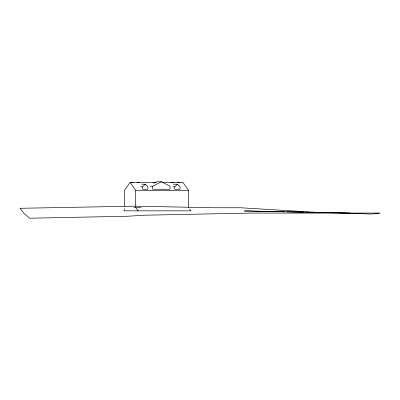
<?xml version="1.0" encoding="UTF-8"?>
<svg xmlns="http://www.w3.org/2000/svg" width="400" height="400" viewBox="0 0 400 400"><rect width="100%" height="100%" fill="white"/><g stroke="black" fill="none" stroke-linecap="round" stroke-linejoin="round"><path stroke-width="0.6" d="M124.355 208.69L123.87 210.84L190.965 210.84L189.535 209M155.915 182.405L130.135 182.405L124.595 190.325L124.595 206.38M142.595 186.795L145.245 184.21L147.895 186.795L147.895 189.25L142.595 189.25L142.595 186.795L140.8 186.795M174.74 186.795L177.39 184.21L180.045 186.795L180.045 189.25L174.74 189.25L174.74 186.795L172.945 186.795M153.965 183.17L156.755 181.785L161.54 181.785L170.02 186.22L170.02 189.25L152.615 189.25L152.615 186.22L161.54 181.785M379.195 213.08L378.045 213.565L370.355 214.05L346.345 213.08L244.38 210.945L265.53 211.375M162.055 182.405L182.925 182.405L188.465 190.325L188.465 207.615M130.625 182.455L133.28 182.455M137.1 182.455L139.755 182.455M153.47 182.455L156.385 182.455M171.02 182.455L173.675 182.455M177.495 182.455L180.15 182.455M141.655 184.21L145.245 184.21M173.205 184.21L177.39 184.21M150.22 186.22L152.615 186.22M130.135 182.405L135.67 190.325L188.465 190.325M133.825 207.615L141.26 207.615M380 213.08L250.245 213.08L144.5 215.215L127.68 216.235L29.655 218.215L24.22 213.635L20 208.295L134.85 206.16L213.875 207.755L240.595 207.755L319.62 212.54M266.77 211.4L284.81 211.765M286.675 211.8L304.095 212.15M306.58 212.2L350.125 213.08M135.67 207.615L138.17 210.84M135.67 190.325L135.67 206.38"/></g></svg>
